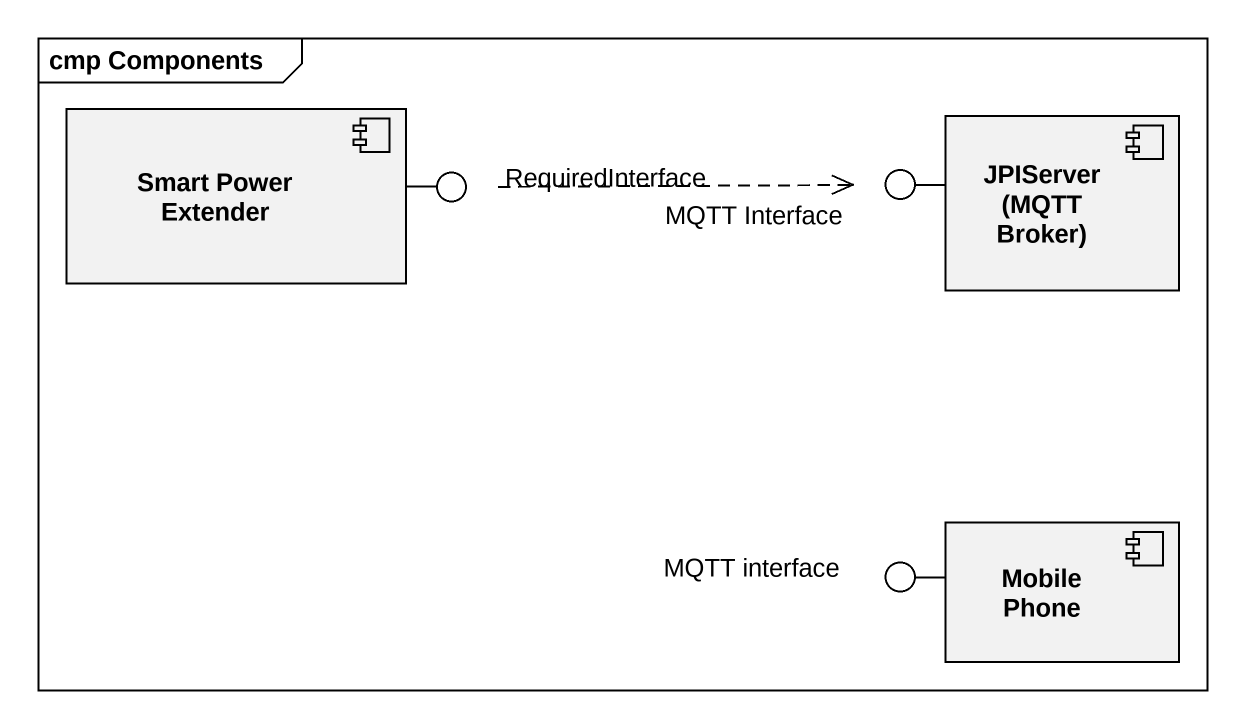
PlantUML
@startuml
mainframe cmp Components
component "Smart Power Extender" as Smart_Power_Extender
component "JPIServer (MQTT Broker)" as JPIServer_MQTT_Broker
() RequiredInterface
() "MQTT Interface" as MQTT_Interface
component "Mobile Phone" as Mobile_Phone
() "MQTT interface" as MQTT_interface
Smart_Power_Extender -right- RequiredInterface
JPIServer_MQTT_Broker -left- MQTT_Interface
Mobile_Phone -left- MQTT_interface
RequiredInterface .right.> MQTT_Interface
@enduml
